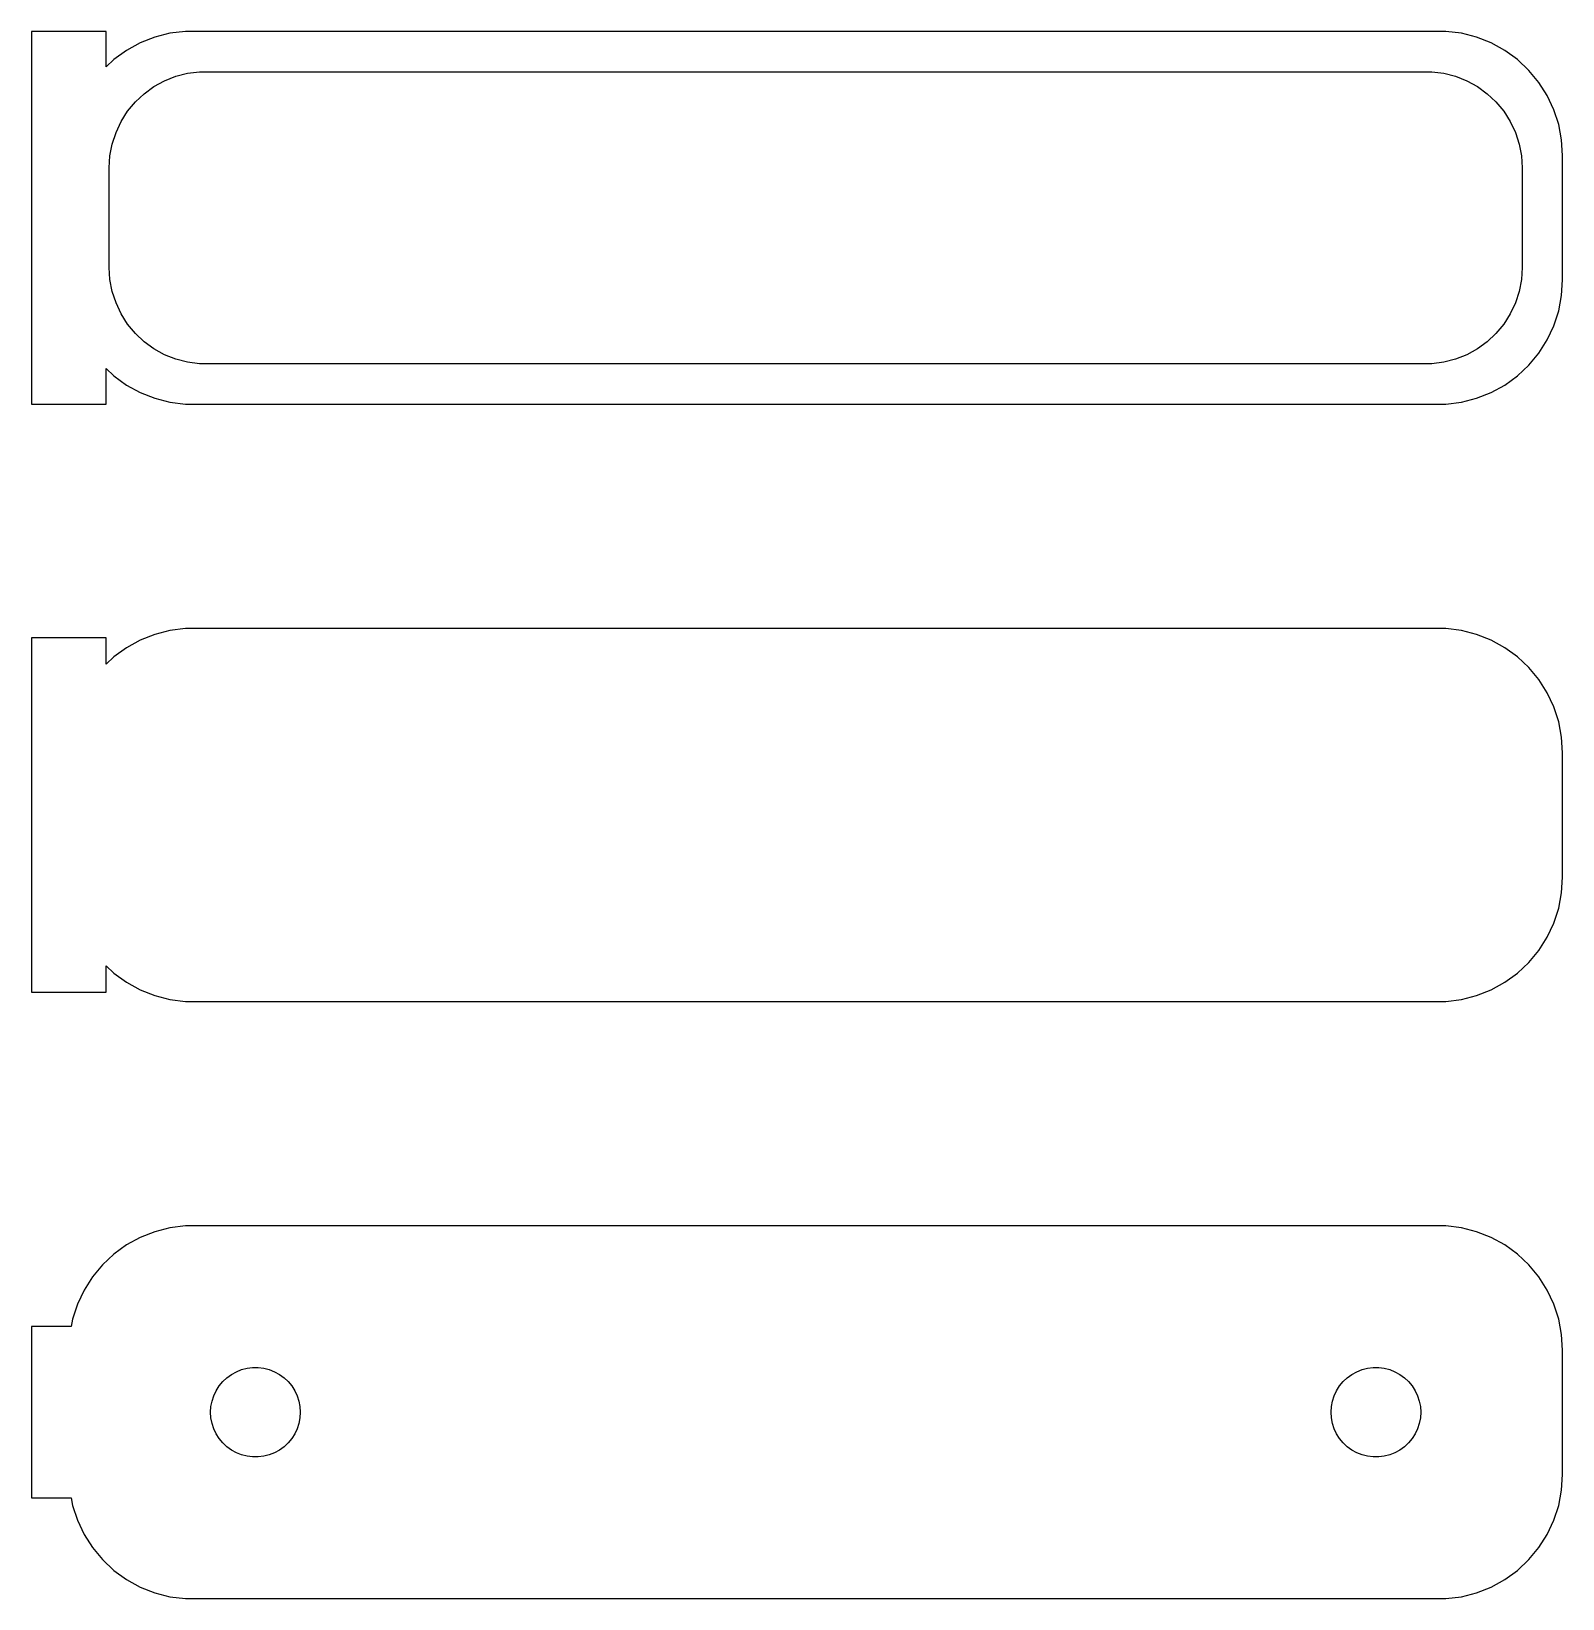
# Model space of a CAD drawing. Header units: metres. Extents: x -31.5 to 30, y 40.5 to 103.5.
import ezdxf

# ---------------------------------------------------------------- set-up
doc = ezdxf.new("R2010")
doc.units = ezdxf.units.M

msp = doc.modelspace()

# ---------------------------------------------------------------- linework, layer by layer
for p, q in [((-28.5, 103.49), (-31.5, 103.49)), ((-31.5, 103.49), (-31.5, 88.5099)), ((-28.5, 102.059), (-28.5, 103.49)), ((-25.9369, 103.411), (-26.5451, 103.255)), ((-25.3139, 103.49), (-25.9369, 103.411)), ((25.3139, 103.49), (-25.3139, 103.49)), ((25.9369, 103.411), (25.3139, 103.49)), ((26.5451, 103.255), (25.9369, 103.411)), ((-27.6791, 102.722), (-28.1871, 102.353)), ((-27.1289, 103.024), (-27.6791, 102.722)), ((-26.5451, 103.255), (-27.1289, 103.024)), ((27.1289, 103.024), (26.5451, 103.255)), ((27.6791, 102.722), (27.1289, 103.024)), ((28.1871, 102.353), (27.6791, 102.722)), ((-28.1871, 102.353), (-28.5, 102.059)), ((28.6448, 101.923), (28.1871, 102.353)), ((-26.5751, 101.27), (-26.1489, 101.504)), ((-26.1489, 101.504), (-25.6967, 101.683)), ((-25.6967, 101.683), (-25.2256, 101.804)), ((-25.2256, 101.804), (-24.7432, 101.865)), ((-24.7432, 101.865), (24.7432, 101.865)), ((24.7432, 101.865), (25.2256, 101.804)), ((25.2256, 101.804), (25.6967, 101.683)), ((25.6967, 101.683), (26.1489, 101.504)), ((26.1489, 101.504), (26.5751, 101.27)), ((29.0451, 101.439), (28.6448, 101.923)), ((29.3815, 100.909), (29.0451, 101.439)), ((-27.323, 100.651), (-26.9685, 100.984)), ((-26.9685, 100.984), (-26.5751, 101.27)), ((26.5751, 101.27), (26.9685, 100.984)), ((26.9685, 100.984), (27.323, 100.651)), ((29.6489, 100.341), (29.3815, 100.909)), ((-27.8936, 99.8656), (-27.633, 100.276)), ((-27.633, 100.276), (-27.323, 100.651)), ((27.323, 100.651), (27.633, 100.276)), ((27.633, 100.276), (27.8936, 99.8656)), ((29.8429, 99.7434), (29.6489, 100.341)), ((-28.1007, 99.4256), (-27.8936, 99.8656)), ((27.8936, 99.8656), (28.1007, 99.4256)), ((29.9606, 99.1267), (29.8429, 99.7434)), ((-28.3421, 98.4854), (-28.251, 98.9631)), ((-28.251, 98.9631), (-28.1007, 99.4256)), ((28.1007, 99.4256), (28.251, 98.9631)), ((28.251, 98.9631), (28.3421, 98.4854)), ((30, 98.5), (29.9606, 99.1267)), ((-28.3726, 98), (-28.3421, 98.4854)), ((28.3421, 98.4854), (28.3726, 98)), ((30, 93.5), (30, 98.5)), ((-28.3726, 94), (-28.3726, 98)), ((28.3726, 98), (28.3726, 94)), ((-28.3421, 93.5146), (-28.3726, 94)), ((28.3726, 94), (28.3421, 93.5146)), ((-28.251, 93.0369), (-28.3421, 93.5146)), ((28.3421, 93.5146), (28.251, 93.0369)), ((29.9606, 92.8733), (30, 93.5)), ((-28.1007, 92.5744), (-28.251, 93.0369)), ((28.251, 93.0369), (28.1007, 92.5744)), ((29.8429, 92.2566), (29.9606, 92.8733)), ((-27.8936, 92.1344), (-28.1007, 92.5744)), ((-27.633, 91.7237), (-27.8936, 92.1344)), ((27.8936, 92.1344), (27.633, 91.7237)), ((28.1007, 92.5744), (27.8936, 92.1344)), ((29.6489, 91.6594), (29.8429, 92.2566)), ((-27.323, 91.349), (-27.633, 91.7237)), ((-26.9685, 91.0161), (-27.323, 91.349)), ((27.323, 91.349), (26.9685, 91.0161)), ((27.633, 91.7237), (27.323, 91.349)), ((29.3815, 91.0912), (29.6489, 91.6594)), ((-26.5751, 90.7302), (-26.9685, 91.0161)), ((-26.1489, 90.4959), (-26.5751, 90.7302)), ((26.5751, 90.7302), (26.1489, 90.4959)), ((26.9685, 91.0161), (26.5751, 90.7302)), ((29.0451, 90.5611), (29.3815, 91.0912)), ((-25.6967, 90.3169), (-26.1489, 90.4959)), ((-25.2256, 90.196), (-25.6967, 90.3169)), ((-24.7432, 90.135), (-25.2256, 90.196)), ((24.7432, 90.135), (-24.7432, 90.135)), ((25.2256, 90.196), (24.7432, 90.135)), ((25.6967, 90.3169), (25.2256, 90.196)), ((26.1489, 90.4959), (25.6967, 90.3169)), ((28.1871, 89.6474), (28.6448, 90.0773)), ((28.6448, 90.0773), (29.0451, 90.5611)), ((-28.5, 89.9413), (-28.1871, 89.6474)), ((-28.5, 88.5099), (-28.5, 89.9413)), ((-28.1871, 89.6474), (-27.6791, 89.2784)), ((27.6791, 89.2784), (28.1871, 89.6474)), ((-27.6791, 89.2784), (-27.1289, 88.9759)), ((-27.1289, 88.9759), (-26.5451, 88.7447)), ((26.5451, 88.7447), (27.1289, 88.9759)), ((27.1289, 88.9759), (27.6791, 89.2784)), ((-31.5, 88.5099), (-28.5, 88.5099)), ((-26.5451, 88.7447), (-25.9369, 88.5886)), ((-25.9369, 88.5886), (-25.3139, 88.5099)), ((-25.3139, 88.5099), (25.3139, 88.5099)), ((25.3139, 88.5099), (25.9369, 88.5886)), ((25.9369, 88.5886), (26.5451, 88.7447)), ((-25.9369, 79.4114), (-26.5451, 79.2553)), ((-25.3139, 79.4901), (-25.9369, 79.4114)), ((25.3139, 79.4901), (-25.3139, 79.4901)), ((25.9369, 79.4114), (25.3139, 79.4901)), ((26.5451, 79.2553), (25.9369, 79.4114)), ((-28.5, 79.1148), (-31.5, 79.1148)), ((-31.5, 79.1148), (-31.5, 64.8852)), ((-28.5, 78.0587), (-28.5, 79.1148)), ((-27.1289, 79.0241), (-27.6791, 78.7216)), ((-26.5451, 79.2553), (-27.1289, 79.0241)), ((27.1289, 79.0241), (26.5451, 79.2553)), ((27.6791, 78.7216), (27.1289, 79.0241)), ((-28.1871, 78.3526), (-28.5, 78.0587)), ((-27.6791, 78.7216), (-28.1871, 78.3526)), ((28.1871, 78.3526), (27.6791, 78.7216)), ((28.6448, 77.9227), (28.1871, 78.3526)), ((29.0451, 77.4389), (28.6448, 77.9227)), ((29.3815, 76.9088), (29.0451, 77.4389)), ((29.6489, 76.3406), (29.3815, 76.9088)), ((29.8429, 75.7434), (29.6489, 76.3406)), ((29.9606, 75.1267), (29.8429, 75.7434)), ((30, 74.5), (29.9606, 75.1267)), ((30, 69.5), (30, 74.5)), ((29.9606, 68.8733), (30, 69.5)), ((29.8429, 68.2566), (29.9606, 68.8733)), ((29.6489, 67.6594), (29.8429, 68.2566)), ((29.3815, 67.0912), (29.6489, 67.6594)), ((29.0451, 66.5611), (29.3815, 67.0912)), ((28.6448, 66.0773), (29.0451, 66.5611)), ((-28.5, 64.8852), (-28.5, 65.9413)), ((-28.5, 65.9413), (-28.1871, 65.6474)), ((-28.1871, 65.6474), (-27.6791, 65.2784)), ((27.6791, 65.2784), (28.1871, 65.6474)), ((28.1871, 65.6474), (28.6448, 66.0773)), ((-31.5, 64.8852), (-28.5, 64.8852)), ((-27.6791, 65.2784), (-27.1289, 64.9759)), ((-27.1289, 64.9759), (-26.5451, 64.7447)), ((26.5451, 64.7447), (27.1289, 64.9759)), ((27.1289, 64.9759), (27.6791, 65.2784)), ((-26.5451, 64.7447), (-25.9369, 64.5886)), ((-25.9369, 64.5886), (-25.3139, 64.5099)), ((-25.3139, 64.5099), (25.3139, 64.5099)), ((25.3139, 64.5099), (25.9369, 64.5886)), ((25.9369, 64.5886), (26.5451, 64.7447)), ((-25.3139, 55.4901), (-25.9369, 55.4114)), ((25.3139, 55.4901), (-25.3139, 55.4901)), ((25.9369, 55.4114), (25.3139, 55.4901)), ((-27.1289, 55.0241), (-27.6791, 54.7216)), ((-26.5451, 55.2553), (-27.1289, 55.0241)), ((-25.9369, 55.4114), (-26.5451, 55.2553)), ((26.5451, 55.2553), (25.9369, 55.4114)), ((27.1289, 55.0241), (26.5451, 55.2553)), ((27.6791, 54.7216), (27.1289, 55.0241)), ((-28.1871, 54.3526), (-28.6448, 53.9227)), ((-27.6791, 54.7216), (-28.1871, 54.3526)), ((28.1871, 54.3526), (27.6791, 54.7216)), ((28.6448, 53.9227), (28.1871, 54.3526)), ((-28.6448, 53.9227), (-29.0451, 53.4389)), ((29.0451, 53.4389), (28.6448, 53.9227)), ((-29.3815, 52.9088), (-29.6489, 52.3406)), ((-29.0451, 53.4389), (-29.3815, 52.9088)), ((29.3815, 52.9088), (29.0451, 53.4389)), ((29.6489, 52.3406), (29.3815, 52.9088)), ((-29.6489, 52.3406), (-29.8429, 51.7434)), ((29.8429, 51.7434), (29.6489, 52.3406)), ((-29.8429, 51.7434), (-29.9, 51.4442)), ((29.9606, 51.1267), (29.8429, 51.7434)), ((-29.9, 51.4442), (-31.5, 51.4442)), ((-31.5, 51.4442), (-31.5, 44.5558)), ((30, 50.5), (29.9606, 51.1267)), ((30, 45.5), (30, 50.5)), ((-23.0562, 49.7119), (-22.8373, 49.7681)), ((-22.8373, 49.7681), (-22.613, 49.7964)), ((-22.613, 49.7964), (-22.387, 49.7964)), ((-22.387, 49.7964), (-22.1627, 49.7681)), ((-22.1627, 49.7681), (-21.9438, 49.7119)), ((21.9438, 49.7119), (22.1627, 49.7681)), ((22.1627, 49.7681), (22.387, 49.7964)), ((22.387, 49.7964), (22.613, 49.7964)), ((22.613, 49.7964), (22.8373, 49.7681)), ((22.8373, 49.7681), (23.0562, 49.7119)), ((-23.9562, 49.058), (-23.8121, 49.2322)), ((-23.8121, 49.2322), (-23.6474, 49.3869)), ((-23.6474, 49.3869), (-23.4645, 49.5198)), ((-23.4645, 49.5198), (-23.2664, 49.6287)), ((-23.2664, 49.6287), (-23.0562, 49.7119)), ((-21.9438, 49.7119), (-21.7336, 49.6287)), ((-21.7336, 49.6287), (-21.5355, 49.5198)), ((-21.5355, 49.5198), (-21.3526, 49.3869)), ((-21.3526, 49.3869), (-21.1879, 49.2322)), ((-21.1879, 49.2322), (-21.0438, 49.058)), ((21.0438, 49.058), (21.1879, 49.2322)), ((21.1879, 49.2322), (21.3526, 49.3869)), ((21.3526, 49.3869), (21.5355, 49.5198)), ((21.5355, 49.5198), (21.7336, 49.6287)), ((21.7336, 49.6287), (21.9438, 49.7119)), ((23.0562, 49.7119), (23.2664, 49.6287)), ((23.2664, 49.6287), (23.4645, 49.5198)), ((23.4645, 49.5198), (23.6474, 49.3869)), ((23.6474, 49.3869), (23.8121, 49.2322)), ((23.8121, 49.2322), (23.9562, 49.058)), ((-24.2434, 48.4476), (-24.1736, 48.6626)), ((-24.1736, 48.6626), (-24.0773, 48.8671)), ((-24.0773, 48.8671), (-23.9562, 49.058)), ((-21.0438, 49.058), (-20.9226, 48.8671)), ((-20.9226, 48.8671), (-20.8264, 48.6626)), ((-20.8264, 48.6626), (-20.7565, 48.4476)), ((20.7565, 48.4476), (20.8264, 48.6626)), ((20.8264, 48.6626), (20.9226, 48.8671)), ((20.9226, 48.8671), (21.0438, 49.058)), ((23.9562, 49.058), (24.0773, 48.8671)), ((24.0773, 48.8671), (24.1736, 48.6626)), ((24.1736, 48.6626), (24.2434, 48.4476)), ((-24.3, 48), (-24.2858, 48.2256)), ((-24.2858, 47.7744), (-24.3, 48)), ((-24.2858, 48.2256), (-24.2434, 48.4476)), ((-20.7565, 48.4476), (-20.7142, 48.2256)), ((-20.7142, 48.2256), (-20.7, 48)), ((-20.7, 48), (-20.7142, 47.7744)), ((20.7, 48), (20.7142, 48.2256)), ((20.7142, 47.7744), (20.7, 48)), ((20.7142, 48.2256), (20.7565, 48.4476)), ((24.2434, 48.4476), (24.2858, 48.2256)), ((24.2858, 48.2256), (24.3, 48)), ((24.3, 48), (24.2858, 47.7744)), ((-24.2434, 47.5524), (-24.2858, 47.7744)), ((-24.1736, 47.3374), (-24.2434, 47.5524)), ((-24.0773, 47.1329), (-24.1736, 47.3374)), ((-20.8264, 47.3374), (-20.9226, 47.1329)), ((-20.7565, 47.5524), (-20.8264, 47.3374)), ((-20.7142, 47.7744), (-20.7565, 47.5524)), ((20.7565, 47.5524), (20.7142, 47.7744)), ((20.8264, 47.3374), (20.7565, 47.5524)), ((20.9226, 47.1329), (20.8264, 47.3374)), ((24.1736, 47.3374), (24.0773, 47.1329)), ((24.2434, 47.5524), (24.1736, 47.3374)), ((24.2858, 47.7744), (24.2434, 47.5524)), ((-23.9562, 46.942), (-24.0773, 47.1329)), ((-23.8121, 46.7678), (-23.9562, 46.942)), ((-23.6474, 46.6131), (-23.8121, 46.7678)), ((-23.4645, 46.4802), (-23.6474, 46.6131)), ((-21.3526, 46.6131), (-21.5355, 46.4802)), ((-21.1879, 46.7678), (-21.3526, 46.6131)), ((-21.0438, 46.942), (-21.1879, 46.7678)), ((-20.9226, 47.1329), (-21.0438, 46.942)), ((21.0438, 46.942), (20.9226, 47.1329)), ((21.1879, 46.7678), (21.0438, 46.942)), ((21.3526, 46.6131), (21.1879, 46.7678)), ((21.5355, 46.4802), (21.3526, 46.6131)), ((23.6474, 46.6131), (23.4645, 46.4802)), ((23.8121, 46.7678), (23.6474, 46.6131)), ((23.9562, 46.942), (23.8121, 46.7678)), ((24.0773, 47.1329), (23.9562, 46.942)), ((-23.2664, 46.3713), (-23.4645, 46.4802)), ((-23.0562, 46.2881), (-23.2664, 46.3713)), ((-22.8373, 46.2319), (-23.0562, 46.2881)), ((-22.613, 46.2036), (-22.8373, 46.2319)), ((-22.387, 46.2036), (-22.613, 46.2036)), ((-22.1627, 46.2319), (-22.387, 46.2036)), ((-21.9438, 46.2881), (-22.1627, 46.2319)), ((-21.7336, 46.3713), (-21.9438, 46.2881)), ((-21.5355, 46.4802), (-21.7336, 46.3713)), ((21.7336, 46.3713), (21.5355, 46.4802)), ((21.9438, 46.2881), (21.7336, 46.3713)), ((22.1627, 46.2319), (21.9438, 46.2881)), ((22.387, 46.2036), (22.1627, 46.2319)), ((22.613, 46.2036), (22.387, 46.2036)), ((22.8373, 46.2319), (22.613, 46.2036)), ((23.0562, 46.2881), (22.8373, 46.2319)), ((23.2664, 46.3713), (23.0562, 46.2881)), ((23.4645, 46.4802), (23.2664, 46.3713)), ((29.9606, 44.8733), (30, 45.5)), ((29.8429, 44.2566), (29.9606, 44.8733)), ((-31.5, 44.5558), (-29.9, 44.5558)), ((-29.9, 44.5558), (-29.8429, 44.2566)), ((-29.8429, 44.2566), (-29.6489, 43.6594)), ((29.6489, 43.6594), (29.8429, 44.2566)), ((-29.6489, 43.6594), (-29.3815, 43.0912)), ((29.3815, 43.0912), (29.6489, 43.6594)), ((-29.3815, 43.0912), (-29.0451, 42.5611)), ((29.0451, 42.5611), (29.3815, 43.0912)), ((-29.0451, 42.5611), (-28.6448, 42.0773)), ((28.6448, 42.0773), (29.0451, 42.5611)), ((-28.6448, 42.0773), (-28.1871, 41.6474)), ((-28.1871, 41.6474), (-27.6791, 41.2784)), ((27.6791, 41.2784), (28.1871, 41.6474)), ((28.1871, 41.6474), (28.6448, 42.0773)), ((-27.6791, 41.2784), (-27.1289, 40.9759)), ((-27.1289, 40.9759), (-26.5451, 40.7447)), ((26.5451, 40.7447), (27.1289, 40.9759)), ((27.1289, 40.9759), (27.6791, 41.2784)), ((-26.5451, 40.7447), (-25.9369, 40.5886)), ((-25.9369, 40.5886), (-25.3139, 40.5099)), ((-25.3139, 40.5099), (25.3139, 40.5099)), ((25.3139, 40.5099), (25.9369, 40.5886)), ((25.9369, 40.5886), (26.5451, 40.7447))]:
    msp.add_line(p, q)

doc.saveas('drawing.dxf')
